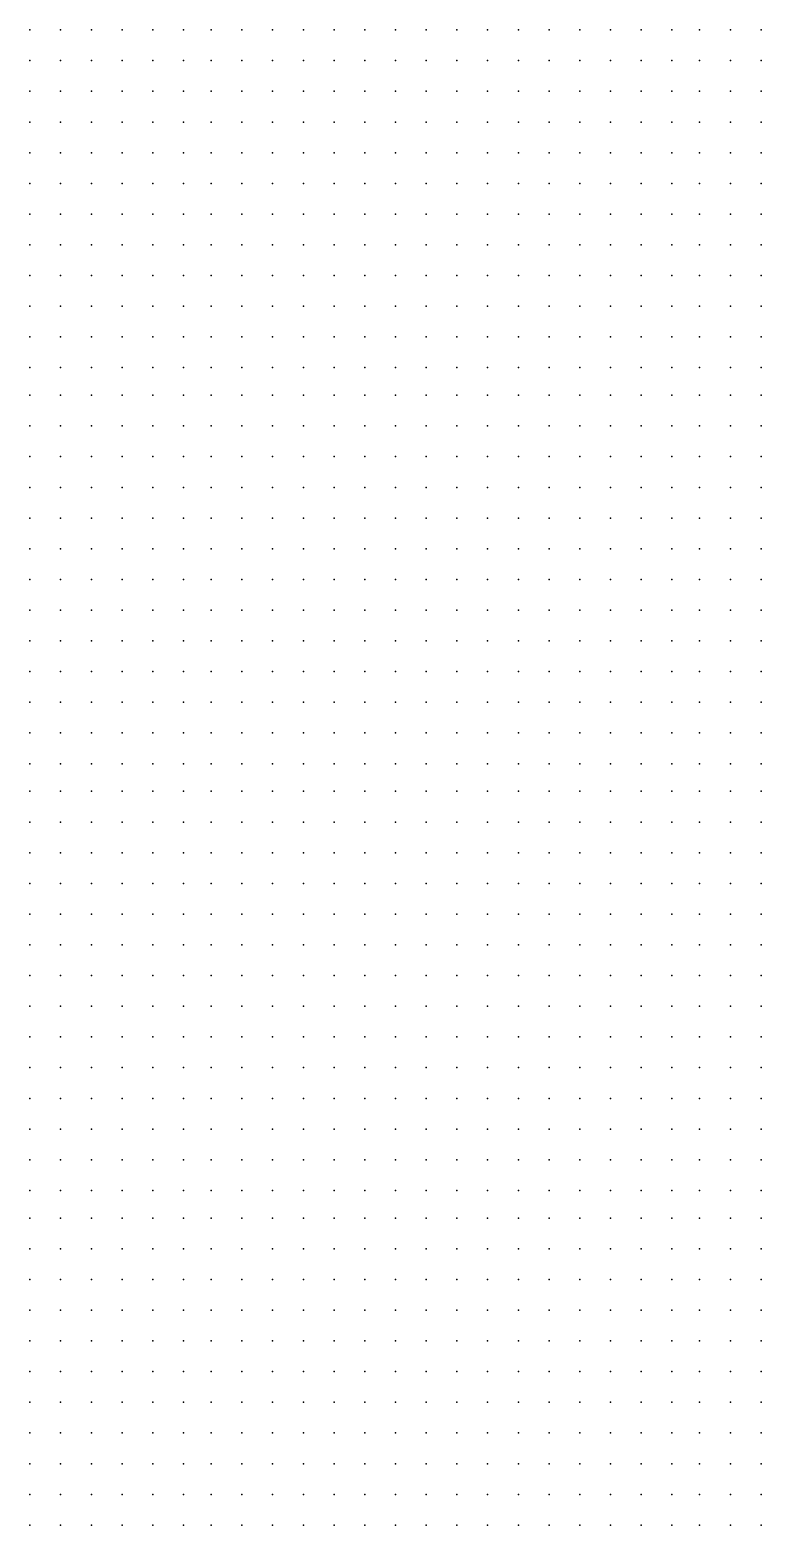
# Model space of a CAD drawing. Extents: x 0.009 to 0.993, y 0.019 to 1.002.
# Drawn here: x 0.258 to 0.496, y 0.515 to 1.002 of the extents above; entities that cross this region are included whole.
import ezdxf

# ---------------------------------------------------------------- set-up
doc = ezdxf.new("R2010")
doc.units = 0

msp = doc.modelspace()

# ---------------------------------------------------------------- linework, layer by layer
at = {"color": 116}
for p in [(0.258, 1.002, 0.386), (0.476, 1.002, 0.384), (0.486, 1.002, 0.385), (0.496, 1.002, 0.386), (0.258, 0.992, 0.385), (0.486, 0.992, 0.384), (0.496, 0.992, 0.386), (0.258, 0.982, 0.384), (0.486, 0.982, 0.384), (0.496, 0.982, 0.385), (0.496, 0.972, 0.384), (0.377, 0.912, 0.385), (0.387, 0.912, 0.386), (0.397, 0.912, 0.386), (0.407, 0.912, 0.385), (0.367, 0.902, 0.386), (0.417, 0.902, 0.385), (0.357, 0.892, 0.386), (0.347, 0.883, 0.384), (0.447, 0.853, 0.384), (0.308, 0.833, 0.384)]:
    msp.add_point(p, dxfattribs=at)
at = {"color": 115}
for p in [(0.268, 1.002, 0.383), (0.278, 1.002, 0.381), (0.288, 1.002, 0.38), (0.417, 1.002, 0.38), (0.427, 1.002, 0.38), (0.437, 1.002, 0.38), (0.447, 1.002, 0.381), (0.457, 1.002, 0.382), (0.467, 1.002, 0.383), (0.268, 0.992, 0.382), (0.278, 0.992, 0.38), (0.417, 0.992, 0.38), (0.427, 0.992, 0.38), (0.437, 0.992, 0.38), (0.447, 0.992, 0.381), (0.457, 0.992, 0.381), (0.467, 0.992, 0.382), (0.476, 0.992, 0.383), (0.268, 0.982, 0.381), (0.427, 0.982, 0.38), (0.437, 0.982, 0.38), (0.447, 0.982, 0.38), (0.457, 0.982, 0.381), (0.467, 0.982, 0.382), (0.476, 0.982, 0.383), (0.258, 0.972, 0.382), (0.437, 0.972, 0.38), (0.447, 0.972, 0.38), (0.457, 0.972, 0.38), (0.467, 0.972, 0.381), (0.476, 0.972, 0.382), (0.486, 0.972, 0.383), (0.258, 0.962, 0.38), (0.467, 0.962, 0.38), (0.476, 0.962, 0.38), (0.486, 0.962, 0.382), (0.496, 0.962, 0.383), (0.397, 0.952, 0.38), (0.407, 0.952, 0.38), (0.486, 0.952, 0.38), (0.496, 0.952, 0.382), (0.387, 0.942, 0.38), (0.397, 0.942, 0.38), (0.407, 0.942, 0.38), (0.417, 0.942, 0.38), (0.496, 0.942, 0.38), (0.377, 0.932, 0.381), (0.387, 0.932, 0.381), (0.397, 0.932, 0.381), (0.407, 0.932, 0.381), (0.417, 0.932, 0.38), (0.367, 0.922, 0.381), (0.377, 0.922, 0.382), (0.387, 0.922, 0.383), (0.397, 0.922, 0.383), (0.407, 0.922, 0.382), (0.417, 0.922, 0.381), (0.357, 0.912, 0.38), (0.367, 0.912, 0.383), (0.417, 0.912, 0.382), (0.357, 0.902, 0.382), (0.427, 0.902, 0.38), (0.347, 0.892, 0.38), (0.427, 0.892, 0.383), (0.337, 0.873, 0.38), (0.437, 0.873, 0.381), (0.327, 0.853, 0.383), (0.317, 0.843, 0.381)]:
    msp.add_point(p, dxfattribs=at)
at = {"color": 114}
for p in [(0.298, 1.002, 0.378), (0.308, 1.002, 0.378), (0.317, 1.002, 0.377), (0.327, 1.002, 0.377), (0.337, 1.002, 0.377), (0.347, 1.002, 0.377), (0.357, 1.002, 0.377), (0.367, 1.002, 0.378), (0.377, 1.002, 0.378), (0.387, 1.002, 0.378), (0.397, 1.002, 0.379), (0.407, 1.002, 0.379), (0.288, 0.992, 0.379), (0.298, 0.992, 0.378), (0.308, 0.992, 0.377), (0.317, 0.992, 0.377), (0.337, 0.992, 0.377), (0.347, 0.992, 0.377), (0.357, 0.992, 0.377), (0.367, 0.992, 0.378), (0.377, 0.992, 0.378), (0.387, 0.992, 0.378), (0.397, 0.992, 0.379), (0.407, 0.992, 0.379), (0.278, 0.982, 0.379), (0.288, 0.982, 0.378), (0.298, 0.982, 0.377), (0.347, 0.982, 0.377), (0.357, 0.982, 0.377), (0.367, 0.982, 0.378), (0.377, 0.982, 0.378), (0.387, 0.982, 0.379), (0.397, 0.982, 0.379), (0.407, 0.982, 0.379), (0.417, 0.982, 0.379), (0.268, 0.972, 0.379), (0.278, 0.972, 0.377), (0.357, 0.972, 0.377), (0.367, 0.972, 0.378), (0.377, 0.972, 0.378), (0.387, 0.972, 0.379), (0.397, 0.972, 0.379), (0.407, 0.972, 0.379), (0.417, 0.972, 0.379), (0.427, 0.972, 0.379), (0.268, 0.962, 0.377), (0.357, 0.962, 0.377), (0.367, 0.962, 0.378), (0.377, 0.962, 0.378), (0.387, 0.962, 0.379), (0.397, 0.962, 0.379), (0.407, 0.962, 0.379), (0.417, 0.962, 0.379), (0.427, 0.962, 0.379), (0.437, 0.962, 0.379), (0.447, 0.962, 0.379), (0.457, 0.962, 0.379), (0.258, 0.952, 0.377), (0.357, 0.952, 0.377), (0.367, 0.952, 0.378), (0.377, 0.952, 0.379), (0.387, 0.952, 0.379), (0.417, 0.952, 0.379), (0.427, 0.952, 0.379), (0.437, 0.952, 0.378), (0.447, 0.952, 0.378), (0.457, 0.952, 0.378), (0.467, 0.952, 0.378), (0.476, 0.952, 0.379), (0.357, 0.942, 0.377), (0.367, 0.942, 0.378), (0.377, 0.942, 0.379), (0.427, 0.942, 0.379), (0.437, 0.942, 0.378), (0.447, 0.942, 0.377), (0.476, 0.942, 0.377), (0.486, 0.942, 0.378), (0.357, 0.932, 0.377), (0.367, 0.932, 0.379), (0.427, 0.932, 0.379), (0.437, 0.932, 0.377), (0.496, 0.932, 0.377), (0.357, 0.922, 0.378), (0.427, 0.922, 0.379), (0.427, 0.912, 0.379), (0.347, 0.902, 0.377), (0.437, 0.883, 0.377), (0.258, 0.833, 0.379)]:
    msp.add_point(p, dxfattribs=at)
at = {"color": 113}
for p in [(0.327, 0.992, 0.376), (0.308, 0.982, 0.376), (0.317, 0.982, 0.376), (0.327, 0.982, 0.376), (0.337, 0.982, 0.376), (0.288, 0.972, 0.376), (0.298, 0.972, 0.375), (0.308, 0.972, 0.375), (0.317, 0.972, 0.375), (0.327, 0.972, 0.375), (0.337, 0.972, 0.375), (0.347, 0.972, 0.376), (0.278, 0.962, 0.375), (0.288, 0.962, 0.374), (0.298, 0.962, 0.373), (0.308, 0.962, 0.373), (0.317, 0.962, 0.373), (0.327, 0.962, 0.374), (0.337, 0.962, 0.375), (0.347, 0.962, 0.376), (0.268, 0.952, 0.374), (0.337, 0.952, 0.374), (0.347, 0.952, 0.375), (0.258, 0.942, 0.374), (0.337, 0.942, 0.373), (0.347, 0.942, 0.375), (0.457, 0.942, 0.376), (0.467, 0.942, 0.376), (0.347, 0.932, 0.375), (0.447, 0.932, 0.375), (0.457, 0.932, 0.374), (0.467, 0.932, 0.374), (0.476, 0.932, 0.374), (0.486, 0.932, 0.375), (0.347, 0.922, 0.375), (0.437, 0.922, 0.376), (0.447, 0.922, 0.374), (0.496, 0.922, 0.374), (0.347, 0.912, 0.376), (0.437, 0.912, 0.376), (0.437, 0.902, 0.375), (0.337, 0.892, 0.373), (0.437, 0.892, 0.375), (0.337, 0.883, 0.375), (0.327, 0.863, 0.374)]:
    msp.add_point(p, dxfattribs=at)
at = {"color": 112}
for p in [(0.278, 0.952, 0.372), (0.288, 0.952, 0.371), (0.298, 0.952, 0.37), (0.308, 0.952, 0.37), (0.317, 0.952, 0.371), (0.327, 0.952, 0.372), (0.268, 0.942, 0.37), (0.317, 0.942, 0.369), (0.327, 0.942, 0.371), (0.258, 0.932, 0.37), (0.327, 0.932, 0.369), (0.337, 0.932, 0.372), (0.337, 0.922, 0.371), (0.457, 0.922, 0.372), (0.467, 0.922, 0.37), (0.476, 0.922, 0.37), (0.486, 0.922, 0.372), (0.337, 0.912, 0.371), (0.447, 0.912, 0.372), (0.496, 0.912, 0.37), (0.337, 0.902, 0.371), (0.447, 0.902, 0.369), (0.298, 0.833, 0.371), (0.377, 0.714, 0.372)]:
    msp.add_point(p, dxfattribs=at)
at = {"color": 111}
for p in [(0.278, 0.942, 0.368), (0.288, 0.942, 0.367), (0.298, 0.942, 0.367), (0.308, 0.942, 0.368), (0.317, 0.932, 0.366), (0.327, 0.922, 0.367), (0.327, 0.912, 0.366), (0.457, 0.912, 0.368), (0.467, 0.912, 0.366), (0.486, 0.912, 0.367), (0.447, 0.892, 0.366), (0.327, 0.873, 0.367), (0.447, 0.863, 0.368), (0.317, 0.853, 0.366), (0.486, 0.843, 0.368), (0.367, 0.704, 0.367), (0.387, 0.704, 0.368)]:
    msp.add_point(p, dxfattribs=at)
at = {"color": 110}
for p in [(0.268, 0.932, 0.365), (0.278, 0.932, 0.363), (0.288, 0.932, 0.362), (0.298, 0.932, 0.362), (0.308, 0.932, 0.364), (0.258, 0.922, 0.364), (0.317, 0.922, 0.363), (0.476, 0.912, 0.365), (0.327, 0.902, 0.364), (0.457, 0.902, 0.363), (0.496, 0.902, 0.365), (0.327, 0.892, 0.364), (0.327, 0.883, 0.364), (0.447, 0.883, 0.364), (0.447, 0.873, 0.363), (0.308, 0.843, 0.364), (0.268, 0.833, 0.365), (0.377, 0.694, 0.364)]:
    msp.add_point(p, dxfattribs=at)
at = {"color": 109}
for p in [(0.268, 0.922, 0.359), (0.308, 0.922, 0.36), (0.317, 0.912, 0.36), (0.467, 0.902, 0.359), (0.476, 0.902, 0.358), (0.486, 0.902, 0.36), (0.496, 0.892, 0.358), (0.288, 0.833, 0.361)]:
    msp.add_point(p, dxfattribs=at)
at = {"color": 108}
for p in [(0.278, 0.922, 0.356), (0.288, 0.922, 0.355), (0.298, 0.922, 0.357), (0.258, 0.912, 0.357), (0.317, 0.902, 0.356), (0.457, 0.892, 0.357), (0.317, 0.863, 0.356), (0.467, 0.843, 0.355), (0.278, 0.833, 0.357)]:
    msp.add_point(p, dxfattribs=at)
at = {"color": 107}
for p in [(0.268, 0.912, 0.351), (0.308, 0.912, 0.354), (0.317, 0.892, 0.353), (0.317, 0.883, 0.351), (0.317, 0.873, 0.351), (0.258, 0.843, 0.352)]:
    msp.add_point(p, dxfattribs=at)
at = {"color": 105}
for p in [(0.278, 0.912, 0.347), (0.288, 0.912, 0.347), (0.476, 0.892, 0.347), (0.308, 0.853, 0.345), (0.298, 0.843, 0.345)]:
    msp.add_point(p, dxfattribs=at)
at = {"color": 106}
for p in [(0.298, 0.912, 0.35), (0.258, 0.902, 0.348), (0.308, 0.902, 0.348), (0.467, 0.892, 0.349), (0.486, 0.892, 0.35), (0.457, 0.883, 0.349), (0.496, 0.883, 0.35), (0.496, 0.853, 0.349)]:
    msp.add_point(p, dxfattribs=at)
at = {"color": 103}
for p in [(0.268, 0.902, 0.339), (0.258, 0.892, 0.337), (0.496, 0.863, 0.337)]:
    msp.add_point(p, dxfattribs=at)
at = {"color": 102}
for p in [(0.278, 0.902, 0.335), (0.288, 0.902, 0.336), (0.308, 0.883, 0.335), (0.467, 0.883, 0.335), (0.486, 0.883, 0.336), (0.308, 0.863, 0.333), (0.457, 0.863, 0.334)]:
    msp.add_point(p, dxfattribs=at)
at = {"color": 104}
for p in [(0.298, 0.902, 0.341), (0.308, 0.892, 0.342), (0.457, 0.873, 0.34), (0.496, 0.873, 0.342), (0.457, 0.853, 0.343)]:
    msp.add_point(p, dxfattribs=at)
at = {"color": 117}
for p in [(0.377, 0.902, 0.389), (0.387, 0.902, 0.39), (0.397, 0.902, 0.389), (0.407, 0.902, 0.388), (0.417, 0.892, 0.389), (0.427, 0.883, 0.387), (0.347, 0.873, 0.39), (0.337, 0.863, 0.387), (0.437, 0.863, 0.39), (0.278, 0.823, 0.388), (0.288, 0.823, 0.389), (0.367, 0.694, 0.39), (0.387, 0.694, 0.39)]:
    msp.add_point(p, dxfattribs=at)
at = {"color": 99}
for p in [(0.268, 0.892, 0.324), (0.258, 0.883, 0.324), (0.258, 0.853, 0.325)]:
    msp.add_point(p, dxfattribs=at)
at = {"color": 97}
for p in [(0.278, 0.892, 0.317), (0.298, 0.883, 0.317), (0.486, 0.873, 0.316), (0.298, 0.853, 0.318), (0.278, 0.843, 0.315)]:
    msp.add_point(p, dxfattribs=at)
at = {"color": 98}
msp.add_point((0.288, 0.892, 0.32), dxfattribs=at)
at = {"color": 101}
for p in [(0.298, 0.892, 0.33), (0.308, 0.873, 0.331), (0.268, 0.843, 0.33)]:
    msp.add_point(p, dxfattribs=at)
at = {"color": 118}
for p in [(0.367, 0.892, 0.391), (0.377, 0.892, 0.393), (0.397, 0.892, 0.394), (0.407, 0.892, 0.392), (0.357, 0.883, 0.391), (0.417, 0.883, 0.394), (0.427, 0.873, 0.394), (0.457, 0.843, 0.394), (0.268, 0.823, 0.393)]:
    msp.add_point(p, dxfattribs=at)
at = {"color": 119}
for p in [(0.387, 0.892, 0.395), (0.367, 0.883, 0.397), (0.337, 0.853, 0.397), (0.327, 0.843, 0.396), (0.298, 0.823, 0.395), (0.367, 0.714, 0.397)]:
    msp.add_point(p, dxfattribs=at)
at = {"color": 93}
msp.add_point((0.268, 0.883, 0.302), dxfattribs=at)
at = {"color": 89}
for p in [(0.278, 0.883, 0.288), (0.486, 0.863, 0.287), (0.268, 0.853, 0.287)]:
    msp.add_point(p, dxfattribs=at)
at = {"color": 92}
for p in [(0.288, 0.883, 0.299), (0.476, 0.873, 0.297), (0.298, 0.863, 0.299)]:
    msp.add_point(p, dxfattribs=at)
at = {"color": 120}
for p in [(0.377, 0.883, 0.4), (0.397, 0.883, 0.401), (0.407, 0.883, 0.399), (0.357, 0.873, 0.398), (0.347, 0.863, 0.399), (0.317, 0.833, 0.398), (0.387, 0.714, 0.399)]:
    msp.add_point(p, dxfattribs=at)
at = {"color": 121}
for p in [(0.387, 0.883, 0.402), (0.367, 0.873, 0.404), (0.417, 0.873, 0.402), (0.427, 0.863, 0.404), (0.258, 0.823, 0.403), (0.308, 0.823, 0.404), (0.377, 0.684, 0.403)]:
    msp.add_point(p, dxfattribs=at)
at = {"color": 100}
for p in [(0.476, 0.883, 0.329), (0.288, 0.843, 0.326)]:
    msp.add_point(p, dxfattribs=at)
at = {"color": 96}
for p in [(0.258, 0.873, 0.311), (0.467, 0.873, 0.314)]:
    msp.add_point(p, dxfattribs=at)
at = {"color": 85}
for p in [(0.268, 0.873, 0.273), (0.377, 0.704, 0.272)]:
    msp.add_point(p, dxfattribs=at)
at = {"color": 74}
msp.add_point((0.278, 0.873, 0.235), dxfattribs=at)
at = {"color": 84}
msp.add_point((0.288, 0.873, 0.27), dxfattribs=at)
at = {"color": 94}
for p in [(0.298, 0.873, 0.304), (0.258, 0.863, 0.306)]:
    msp.add_point(p, dxfattribs=at)
at = {"color": 122}
for p in [(0.377, 0.873, 0.408), (0.407, 0.873, 0.408), (0.357, 0.863, 0.408), (0.437, 0.853, 0.407), (0.496, 0.843, 0.407)]:
    msp.add_point(p, dxfattribs=at)
at = {"color": 123}
for p in [(0.387, 0.873, 0.41), (0.397, 0.873, 0.41), (0.347, 0.853, 0.409), (0.337, 0.843, 0.41), (0.327, 0.833, 0.411), (0.278, 0.813, 0.412), (0.288, 0.813, 0.412), (0.357, 0.704, 0.41), (0.397, 0.704, 0.411), (0.387, 0.684, 0.411)]:
    msp.add_point(p, dxfattribs=at)
at = {"color": 77}
msp.add_point((0.268, 0.863, 0.244), dxfattribs=at)
at = {"color": 40}
msp.add_point((0.278, 0.863, 0.11), dxfattribs=at)
at = {"color": 76}
msp.add_point((0.288, 0.863, 0.24), dxfattribs=at)
at = {"color": 124}
for p in [(0.367, 0.863, 0.414), (0.417, 0.863, 0.414), (0.317, 0.823, 0.414), (0.298, 0.813, 0.415), (0.397, 0.694, 0.415), (0.367, 0.684, 0.413)]:
    msp.add_point(p, dxfattribs=at)
at = {"color": 125}
for p in [(0.377, 0.863, 0.419), (0.407, 0.863, 0.419), (0.357, 0.853, 0.419), (0.447, 0.843, 0.419), (0.268, 0.813, 0.417), (0.357, 0.694, 0.417)]:
    msp.add_point(p, dxfattribs=at)
at = {"color": 126}
for p in [(0.387, 0.863, 0.421), (0.397, 0.863, 0.421), (0.427, 0.853, 0.421), (0.347, 0.843, 0.422), (0.308, 0.813, 0.422), (0.377, 0.724, 0.42), (0.357, 0.714, 0.422)]:
    msp.add_point(p, dxfattribs=at)
at = {"color": 88}
for p in [(0.467, 0.863, 0.284), (0.288, 0.853, 0.283)]:
    msp.add_point(p, dxfattribs=at)
at = {"color": 73}
msp.add_point((0.476, 0.863, 0.23), dxfattribs=at)
at = {"color": 78}
msp.add_point((0.278, 0.853, 0.249), dxfattribs=at)
at = {"color": 127}
for p in [(0.367, 0.853, 0.426), (0.337, 0.833, 0.424), (0.327, 0.823, 0.426), (0.258, 0.813, 0.425), (0.367, 0.724, 0.426), (0.397, 0.714, 0.426), (0.397, 0.684, 0.425), (0.377, 0.674, 0.425)]:
    msp.add_point(p, dxfattribs=at)
at = {"color": 129}
for p in [(0.377, 0.853, 0.432), (0.407, 0.853, 0.433), (0.357, 0.843, 0.432), (0.278, 0.803, 0.433), (0.288, 0.803, 0.431), (0.298, 0.803, 0.433), (0.387, 0.724, 0.431), (0.367, 0.674, 0.431)]:
    msp.add_point(p, dxfattribs=at)
at = {"color": 130}
for p in [(0.387, 0.853, 0.435), (0.397, 0.853, 0.435), (0.437, 0.843, 0.434), (0.347, 0.833, 0.436), (0.268, 0.803, 0.437), (0.308, 0.803, 0.437), (0.347, 0.704, 0.436), (0.407, 0.704, 0.437), (0.407, 0.694, 0.435), (0.397, 0.674, 0.435)]:
    msp.add_point(p, dxfattribs=at)
at = {"color": 128}
for p in [(0.417, 0.853, 0.429), (0.317, 0.813, 0.43), (0.357, 0.684, 0.429), (0.387, 0.674, 0.428)]:
    msp.add_point(p, dxfattribs=at)
at = {"color": 81}
msp.add_point((0.467, 0.853, 0.259), dxfattribs=at)
at = {"color": 24}
msp.add_point((0.476, 0.853, 0.054), dxfattribs=at)
at = {"color": 83}
msp.add_point((0.486, 0.853, 0.264), dxfattribs=at)
at = {"color": 131}
for p in [(0.367, 0.843, 0.441), (0.337, 0.823, 0.439), (0.327, 0.813, 0.441), (0.357, 0.724, 0.438), (0.347, 0.714, 0.441), (0.347, 0.694, 0.438), (0.407, 0.684, 0.438), (0.357, 0.674, 0.44), (0.377, 0.664, 0.439), (0.387, 0.664, 0.44)]:
    msp.add_point(p, dxfattribs=at)
at = {"color": 133}
for p in [(0.377, 0.843, 0.447), (0.417, 0.843, 0.448), (0.357, 0.833, 0.447), (0.258, 0.803, 0.445), (0.288, 0.793, 0.447), (0.298, 0.793, 0.447), (0.397, 0.724, 0.447), (0.407, 0.714, 0.446), (0.347, 0.684, 0.445), (0.407, 0.664, 0.448), (0.387, 0.654, 0.448), (0.258, 0.515, 0.445), (0.268, 0.515, 0.447)]:
    msp.add_point(p, dxfattribs=at)
at = {"color": 134}
for p in [(0.387, 0.843, 0.45), (0.397, 0.843, 0.451), (0.407, 0.843, 0.451), (0.347, 0.823, 0.451), (0.278, 0.793, 0.45), (0.308, 0.793, 0.45), (0.367, 0.734, 0.451), (0.377, 0.734, 0.451), (0.347, 0.724, 0.45), (0.417, 0.694, 0.45), (0.417, 0.684, 0.449), (0.417, 0.674, 0.451), (0.357, 0.664, 0.45), (0.377, 0.654, 0.449), (0.397, 0.654, 0.45), (0.278, 0.515, 0.449), (0.288, 0.515, 0.451)]:
    msp.add_point(p, dxfattribs=at)
at = {"color": 132}
for p in [(0.427, 0.843, 0.442), (0.317, 0.803, 0.444), (0.407, 0.674, 0.443), (0.367, 0.664, 0.443), (0.397, 0.664, 0.443)]:
    msp.add_point(p, dxfattribs=at)
at = {"color": 95}
msp.add_point((0.476, 0.843, 0.309), dxfattribs=at)
at = {"color": 136}
for p in [(0.367, 0.833, 0.457), (0.467, 0.833, 0.457), (0.317, 0.793, 0.456), (0.387, 0.734, 0.458), (0.337, 0.714, 0.456), (0.337, 0.684, 0.459), (0.427, 0.684, 0.459), (0.427, 0.674, 0.458), (0.347, 0.664, 0.459), (0.427, 0.664, 0.459), (0.357, 0.654, 0.458), (0.417, 0.654, 0.456), (0.367, 0.644, 0.459), (0.377, 0.644, 0.456), (0.407, 0.644, 0.457), (0.417, 0.644, 0.459), (0.496, 0.595, 0.458), (0.496, 0.585, 0.457), (0.486, 0.575, 0.459), (0.496, 0.575, 0.456), (0.486, 0.565, 0.459), (0.486, 0.555, 0.459), (0.486, 0.545, 0.459), (0.278, 0.525, 0.457), (0.288, 0.525, 0.458), (0.308, 0.515, 0.456), (0.317, 0.515, 0.458)]:
    msp.add_point(p, dxfattribs=at)
at = {"color": 138}
for p in [(0.377, 0.833, 0.464), (0.437, 0.833, 0.466), (0.447, 0.833, 0.463), (0.357, 0.823, 0.464), (0.337, 0.803, 0.465), (0.327, 0.793, 0.464), (0.278, 0.783, 0.464), (0.317, 0.783, 0.465), (0.337, 0.734, 0.466), (0.427, 0.704, 0.466), (0.437, 0.684, 0.466), (0.337, 0.674, 0.464), (0.437, 0.674, 0.464), (0.437, 0.664, 0.463), (0.347, 0.654, 0.466), (0.437, 0.654, 0.463), (0.447, 0.654, 0.466), (0.357, 0.644, 0.464), (0.437, 0.644, 0.463), (0.447, 0.644, 0.465), (0.367, 0.634, 0.465), (0.427, 0.634, 0.463), (0.437, 0.634, 0.464), (0.447, 0.634, 0.465), (0.457, 0.634, 0.466), (0.496, 0.634, 0.466), (0.377, 0.624, 0.466), (0.387, 0.624, 0.464), (0.397, 0.624, 0.463), (0.407, 0.624, 0.463), (0.417, 0.624, 0.464), (0.427, 0.624, 0.464), (0.437, 0.624, 0.465), (0.447, 0.624, 0.465), (0.457, 0.624, 0.466), (0.467, 0.624, 0.466), (0.476, 0.624, 0.465), (0.486, 0.624, 0.465), (0.496, 0.624, 0.464), (0.397, 0.615, 0.466), (0.407, 0.615, 0.466), (0.417, 0.615, 0.466), (0.427, 0.615, 0.466), (0.437, 0.615, 0.466), (0.447, 0.615, 0.466), (0.457, 0.615, 0.466), (0.467, 0.615, 0.465), (0.476, 0.615, 0.464), (0.486, 0.615, 0.463), (0.447, 0.605, 0.466), (0.457, 0.605, 0.466), (0.467, 0.605, 0.465), (0.476, 0.605, 0.463), (0.457, 0.595, 0.466), (0.467, 0.595, 0.464), (0.476, 0.595, 0.463), (0.467, 0.585, 0.465), (0.467, 0.575, 0.465), (0.467, 0.565, 0.466), (0.476, 0.565, 0.463), (0.476, 0.555, 0.464), (0.476, 0.545, 0.465), (0.268, 0.535, 0.463), (0.278, 0.535, 0.464), (0.288, 0.535, 0.465), (0.298, 0.535, 0.466), (0.317, 0.525, 0.463), (0.327, 0.525, 0.465), (0.337, 0.515, 0.464), (0.486, 0.515, 0.463)]:
    msp.add_point(p, dxfattribs=at)
at = {"color": 139}
for p in [(0.387, 0.833, 0.468), (0.397, 0.833, 0.47), (0.407, 0.833, 0.47), (0.417, 0.833, 0.469), (0.427, 0.833, 0.468), (0.347, 0.813, 0.467), (0.268, 0.783, 0.469), (0.298, 0.773, 0.47), (0.308, 0.773, 0.469), (0.347, 0.744, 0.47), (0.357, 0.744, 0.469), (0.397, 0.734, 0.468), (0.327, 0.724, 0.47), (0.327, 0.714, 0.468), (0.327, 0.704, 0.468), (0.327, 0.694, 0.47), (0.437, 0.694, 0.47), (0.447, 0.674, 0.469), (0.337, 0.664, 0.47), (0.447, 0.664, 0.467), (0.457, 0.664, 0.47), (0.457, 0.654, 0.468), (0.467, 0.654, 0.47), (0.457, 0.644, 0.467), (0.467, 0.644, 0.468), (0.476, 0.644, 0.469), (0.486, 0.644, 0.469), (0.496, 0.644, 0.469), (0.357, 0.634, 0.469), (0.467, 0.634, 0.467), (0.476, 0.634, 0.467), (0.486, 0.634, 0.467), (0.367, 0.624, 0.468), (0.377, 0.615, 0.469), (0.387, 0.615, 0.467), (0.387, 0.605, 0.47), (0.397, 0.605, 0.469), (0.407, 0.605, 0.468), (0.417, 0.605, 0.468), (0.427, 0.605, 0.467), (0.437, 0.605, 0.467), (0.397, 0.595, 0.47), (0.407, 0.595, 0.47), (0.417, 0.595, 0.469), (0.427, 0.595, 0.469), (0.437, 0.595, 0.468), (0.447, 0.595, 0.467), (0.427, 0.585, 0.47), (0.437, 0.585, 0.469), (0.447, 0.585, 0.468), (0.457, 0.585, 0.467), (0.447, 0.575, 0.47), (0.457, 0.575, 0.468), (0.457, 0.565, 0.469), (0.467, 0.555, 0.468), (0.467, 0.545, 0.47), (0.308, 0.535, 0.467), (0.317, 0.535, 0.468), (0.327, 0.535, 0.469), (0.337, 0.535, 0.47), (0.476, 0.535, 0.467), (0.337, 0.525, 0.467), (0.347, 0.525, 0.469), (0.476, 0.525, 0.47), (0.347, 0.515, 0.467), (0.357, 0.515, 0.47)]:
    msp.add_point(p, dxfattribs=at)
at = {"color": 137}
for p in [(0.457, 0.833, 0.46), (0.476, 0.833, 0.461), (0.258, 0.793, 0.462), (0.288, 0.783, 0.461), (0.298, 0.783, 0.46), (0.308, 0.783, 0.461), (0.347, 0.734, 0.46), (0.337, 0.724, 0.461), (0.407, 0.724, 0.461), (0.417, 0.714, 0.462), (0.427, 0.694, 0.461), (0.427, 0.654, 0.46), (0.427, 0.644, 0.461), (0.377, 0.634, 0.462), (0.387, 0.634, 0.46), (0.397, 0.634, 0.46), (0.407, 0.634, 0.46), (0.417, 0.634, 0.461), (0.496, 0.615, 0.462), (0.486, 0.605, 0.462), (0.496, 0.605, 0.46), (0.486, 0.595, 0.461), (0.476, 0.585, 0.462), (0.486, 0.585, 0.46), (0.476, 0.575, 0.462), (0.258, 0.535, 0.462), (0.486, 0.535, 0.46), (0.298, 0.525, 0.46), (0.308, 0.525, 0.461), (0.486, 0.525, 0.462), (0.327, 0.515, 0.461)]:
    msp.add_point(p, dxfattribs=at)
at = {"color": 145}
for p in [(0.486, 0.833, 0.49), (0.387, 0.823, 0.489), (0.397, 0.823, 0.489), (0.407, 0.823, 0.49), (0.417, 0.823, 0.491), (0.347, 0.793, 0.49), (0.258, 0.773, 0.49), (0.347, 0.773, 0.491), (0.288, 0.754, 0.489), (0.298, 0.744, 0.489), (0.397, 0.744, 0.49), (0.308, 0.714, 0.49), (0.447, 0.714, 0.49), (0.496, 0.694, 0.489), (0.317, 0.674, 0.489), (0.327, 0.624, 0.489), (0.327, 0.615, 0.489), (0.317, 0.595, 0.491), (0.298, 0.575, 0.49), (0.258, 0.565, 0.491), (0.268, 0.565, 0.49), (0.427, 0.525, 0.489), (0.437, 0.525, 0.489), (0.407, 0.515, 0.49), (0.457, 0.515, 0.49)]:
    msp.add_point(p, dxfattribs=at)
at = {"color": 143}
for p in [(0.496, 0.833, 0.484), (0.357, 0.813, 0.482), (0.268, 0.773, 0.482), (0.337, 0.773, 0.482), (0.288, 0.763, 0.481), (0.298, 0.754, 0.484), (0.357, 0.754, 0.483), (0.308, 0.744, 0.483), (0.387, 0.744, 0.481), (0.427, 0.724, 0.484), (0.437, 0.714, 0.483), (0.447, 0.704, 0.482), (0.317, 0.694, 0.483), (0.457, 0.694, 0.481), (0.476, 0.684, 0.482), (0.486, 0.684, 0.483), (0.496, 0.684, 0.483), (0.327, 0.654, 0.484), (0.337, 0.634, 0.481), (0.337, 0.624, 0.483), (0.337, 0.615, 0.484), (0.337, 0.605, 0.484), (0.337, 0.595, 0.483), (0.337, 0.585, 0.482), (0.327, 0.575, 0.482), (0.298, 0.565, 0.484), (0.308, 0.565, 0.482), (0.317, 0.565, 0.481), (0.258, 0.555, 0.481), (0.268, 0.555, 0.481), (0.397, 0.535, 0.481), (0.407, 0.535, 0.483), (0.417, 0.535, 0.484), (0.427, 0.535, 0.484), (0.437, 0.535, 0.483), (0.447, 0.535, 0.481), (0.397, 0.525, 0.483), (0.457, 0.525, 0.483), (0.387, 0.515, 0.481), (0.467, 0.515, 0.483)]:
    msp.add_point(p, dxfattribs=at)
at = {"color": 141}
for p in [(0.367, 0.823, 0.476), (0.337, 0.793, 0.475), (0.258, 0.783, 0.477), (0.278, 0.773, 0.476), (0.327, 0.773, 0.475), (0.298, 0.763, 0.477), (0.308, 0.763, 0.475), (0.317, 0.763, 0.475), (0.327, 0.763, 0.477), (0.327, 0.754, 0.477), (0.337, 0.754, 0.477), (0.327, 0.744, 0.475), (0.377, 0.744, 0.474), (0.417, 0.724, 0.474), (0.427, 0.714, 0.474), (0.437, 0.704, 0.475), (0.447, 0.694, 0.476), (0.457, 0.684, 0.476), (0.327, 0.674, 0.477), (0.467, 0.674, 0.476), (0.476, 0.674, 0.477), (0.476, 0.664, 0.474), (0.486, 0.664, 0.475), (0.496, 0.664, 0.475), (0.337, 0.654, 0.474), (0.347, 0.634, 0.474), (0.347, 0.624, 0.477), (0.357, 0.615, 0.474), (0.357, 0.605, 0.476), (0.357, 0.595, 0.477), (0.367, 0.595, 0.474), (0.357, 0.585, 0.477), (0.367, 0.585, 0.475), (0.377, 0.585, 0.474), (0.357, 0.575, 0.477), (0.367, 0.575, 0.476), (0.377, 0.575, 0.475), (0.387, 0.575, 0.474), (0.397, 0.575, 0.474), (0.347, 0.565, 0.477), (0.357, 0.565, 0.476), (0.367, 0.565, 0.476), (0.377, 0.565, 0.475), (0.387, 0.565, 0.475), (0.397, 0.565, 0.475), (0.407, 0.565, 0.475), (0.417, 0.565, 0.475), (0.427, 0.565, 0.474), (0.308, 0.555, 0.477), (0.317, 0.555, 0.476), (0.327, 0.555, 0.476), (0.337, 0.555, 0.475), (0.347, 0.555, 0.475), (0.357, 0.555, 0.475), (0.367, 0.555, 0.476), (0.377, 0.555, 0.476), (0.387, 0.555, 0.477), (0.397, 0.555, 0.477), (0.407, 0.555, 0.477), (0.417, 0.555, 0.477), (0.427, 0.555, 0.477), (0.437, 0.555, 0.476), (0.447, 0.555, 0.474), (0.357, 0.545, 0.474), (0.367, 0.545, 0.475), (0.377, 0.545, 0.476), (0.447, 0.545, 0.477), (0.457, 0.545, 0.474), (0.367, 0.535, 0.475), (0.377, 0.535, 0.477), (0.367, 0.525, 0.474), (0.377, 0.525, 0.477), (0.467, 0.525, 0.477), (0.367, 0.515, 0.474), (0.377, 0.515, 0.477)]:
    msp.add_point(p, dxfattribs=at)
at = {"color": 144}
for p in [(0.377, 0.823, 0.485), (0.278, 0.763, 0.486), (0.347, 0.763, 0.486), (0.367, 0.754, 0.488), (0.308, 0.734, 0.486), (0.417, 0.734, 0.488), (0.308, 0.724, 0.488), (0.457, 0.704, 0.488), (0.467, 0.694, 0.485), (0.476, 0.694, 0.487), (0.486, 0.694, 0.488), (0.317, 0.684, 0.485), (0.327, 0.644, 0.487), (0.327, 0.634, 0.488), (0.327, 0.605, 0.488), (0.327, 0.595, 0.487), (0.317, 0.585, 0.488), (0.327, 0.585, 0.485), (0.308, 0.575, 0.487), (0.317, 0.575, 0.485), (0.278, 0.565, 0.488), (0.288, 0.565, 0.486), (0.407, 0.525, 0.486), (0.417, 0.525, 0.488), (0.447, 0.525, 0.487), (0.397, 0.515, 0.486)]:
    msp.add_point(p, dxfattribs=at)
at = {"color": 146}
for p in [(0.427, 0.823, 0.493), (0.347, 0.783, 0.493), (0.268, 0.763, 0.493), (0.357, 0.763, 0.494), (0.278, 0.754, 0.495), (0.377, 0.754, 0.495), (0.288, 0.744, 0.495), (0.298, 0.734, 0.493), (0.437, 0.724, 0.493), (0.308, 0.704, 0.492), (0.467, 0.704, 0.492), (0.476, 0.704, 0.494), (0.486, 0.704, 0.495), (0.496, 0.704, 0.495), (0.308, 0.694, 0.495), (0.317, 0.664, 0.492), (0.317, 0.654, 0.494), (0.317, 0.605, 0.494), (0.308, 0.585, 0.492), (0.288, 0.575, 0.494), (0.417, 0.515, 0.493), (0.447, 0.515, 0.495)]:
    msp.add_point(p, dxfattribs=at)
at = {"color": 147}
for p in [(0.437, 0.823, 0.499), (0.367, 0.813, 0.498), (0.357, 0.803, 0.499), (0.407, 0.744, 0.496), (0.427, 0.734, 0.497), (0.298, 0.724, 0.496), (0.457, 0.714, 0.496), (0.308, 0.684, 0.498), (0.317, 0.644, 0.496), (0.317, 0.634, 0.497), (0.317, 0.624, 0.497), (0.317, 0.615, 0.496), (0.308, 0.595, 0.496), (0.298, 0.585, 0.496), (0.278, 0.575, 0.497), (0.427, 0.515, 0.496), (0.437, 0.515, 0.497)]:
    msp.add_point(p, dxfattribs=at)
at = {"color": 150}
for p in [(0.447, 0.823, 0.509), (0.407, 0.813, 0.509), (0.278, 0.734, 0.508), (0.467, 0.724, 0.509), (0.288, 0.714, 0.509), (0.308, 0.644, 0.507), (0.308, 0.634, 0.507), (0.298, 0.605, 0.507), (0.288, 0.595, 0.508)]:
    msp.add_point(p, dxfattribs=at)
at = {"color": 155}
for p in [(0.457, 0.823, 0.526), (0.407, 0.803, 0.525), (0.417, 0.803, 0.526), (0.387, 0.763, 0.525), (0.258, 0.734, 0.526), (0.278, 0.704, 0.525), (0.288, 0.674, 0.526), (0.288, 0.624, 0.526)]:
    msp.add_point(p, dxfattribs=at)
at = {"color": 162}
for p in [(0.467, 0.823, 0.551), (0.387, 0.783, 0.551), (0.437, 0.773, 0.551), (0.447, 0.763, 0.551), (0.467, 0.754, 0.55), (0.476, 0.754, 0.552), (0.486, 0.754, 0.55), (0.268, 0.624, 0.552)]:
    msp.add_point(p, dxfattribs=at)
at = {"color": 172}
msp.add_point((0.476, 0.823, 0.589), dxfattribs=at)
at = {"color": 188}
msp.add_point((0.486, 0.823, 0.646), dxfattribs=at)
at = {"color": 166}
for p in [(0.496, 0.823, 0.565), (0.447, 0.773, 0.565)]:
    msp.add_point(p, dxfattribs=at)
at = {"color": 135}
for p in [(0.337, 0.813, 0.453), (0.327, 0.803, 0.453), (0.268, 0.793, 0.455), (0.357, 0.734, 0.455), (0.337, 0.704, 0.454), (0.417, 0.704, 0.454), (0.337, 0.694, 0.455), (0.347, 0.674, 0.452), (0.417, 0.664, 0.453), (0.367, 0.654, 0.452), (0.407, 0.654, 0.453), (0.387, 0.644, 0.455), (0.397, 0.644, 0.455), (0.496, 0.565, 0.455), (0.496, 0.555, 0.454), (0.496, 0.545, 0.453), (0.496, 0.535, 0.453), (0.258, 0.525, 0.453), (0.268, 0.525, 0.455), (0.496, 0.525, 0.453), (0.298, 0.515, 0.453), (0.496, 0.515, 0.453)]:
    msp.add_point(p, dxfattribs=at)
at = {"color": 151}
for p in [(0.377, 0.813, 0.511), (0.387, 0.813, 0.512), (0.397, 0.813, 0.51), (0.417, 0.813, 0.51), (0.357, 0.793, 0.512), (0.357, 0.783, 0.511), (0.258, 0.754, 0.511), (0.397, 0.754, 0.513), (0.268, 0.744, 0.51), (0.427, 0.744, 0.51), (0.447, 0.734, 0.511), (0.476, 0.724, 0.511), (0.486, 0.724, 0.511), (0.496, 0.724, 0.51), (0.298, 0.684, 0.51), (0.298, 0.674, 0.513), (0.298, 0.615, 0.512), (0.268, 0.585, 0.51)]:
    msp.add_point(p, dxfattribs=at)
at = {"color": 152}
for p in [(0.427, 0.813, 0.516), (0.377, 0.763, 0.514), (0.407, 0.754, 0.515), (0.437, 0.744, 0.517), (0.268, 0.734, 0.517), (0.457, 0.734, 0.517), (0.278, 0.724, 0.514), (0.288, 0.704, 0.514), (0.298, 0.664, 0.516), (0.298, 0.634, 0.517), (0.298, 0.624, 0.515), (0.288, 0.605, 0.515), (0.278, 0.595, 0.514), (0.258, 0.585, 0.515)]:
    msp.add_point(p, dxfattribs=at)
at = {"color": 156}
for p in [(0.437, 0.813, 0.528), (0.397, 0.803, 0.529), (0.407, 0.763, 0.531), (0.417, 0.763, 0.53), (0.437, 0.754, 0.53), (0.457, 0.744, 0.53), (0.496, 0.744, 0.53), (0.268, 0.714, 0.53), (0.278, 0.694, 0.53), (0.288, 0.664, 0.529), (0.288, 0.654, 0.531), (0.288, 0.644, 0.531), (0.288, 0.634, 0.529), (0.278, 0.615, 0.531), (0.258, 0.595, 0.528)]:
    msp.add_point(p, dxfattribs=at)
at = {"color": 161}
for p in [(0.447, 0.813, 0.548), (0.377, 0.803, 0.548), (0.437, 0.803, 0.548), (0.367, 0.793, 0.548), (0.268, 0.684, 0.549)]:
    msp.add_point(p, dxfattribs=at)
at = {"color": 170}
for p in [(0.457, 0.813, 0.582), (0.447, 0.793, 0.581), (0.457, 0.773, 0.58), (0.258, 0.634, 0.579)]:
    msp.add_point(p, dxfattribs=at)
at = {"color": 185}
msp.add_point((0.467, 0.813, 0.634), dxfattribs=at)
at = {"color": 202}
msp.add_point((0.476, 0.813, 0.697), dxfattribs=at)
at = {"color": 194}
for p in [(0.486, 0.813, 0.666), (0.467, 0.793, 0.667)]:
    msp.add_point(p, dxfattribs=at)
at = {"color": 177}
msp.add_point((0.496, 0.813, 0.605), dxfattribs=at)
at = {"color": 142}
for p in [(0.347, 0.803, 0.48), (0.337, 0.783, 0.48), (0.337, 0.763, 0.48), (0.308, 0.754, 0.48), (0.317, 0.754, 0.478), (0.347, 0.754, 0.479), (0.317, 0.744, 0.479), (0.317, 0.734, 0.479), (0.407, 0.734, 0.478), (0.317, 0.724, 0.479), (0.317, 0.714, 0.479), (0.317, 0.704, 0.48), (0.467, 0.684, 0.48), (0.486, 0.674, 0.479), (0.496, 0.674, 0.479), (0.327, 0.664, 0.48), (0.337, 0.644, 0.478), (0.347, 0.615, 0.479), (0.347, 0.605, 0.479), (0.347, 0.595, 0.479), (0.347, 0.585, 0.479), (0.337, 0.575, 0.48), (0.347, 0.575, 0.478), (0.327, 0.565, 0.479), (0.337, 0.565, 0.478), (0.278, 0.555, 0.48), (0.288, 0.555, 0.479), (0.298, 0.555, 0.478), (0.387, 0.545, 0.478), (0.397, 0.545, 0.479), (0.407, 0.545, 0.48), (0.417, 0.545, 0.48), (0.427, 0.545, 0.48), (0.437, 0.545, 0.479), (0.387, 0.535, 0.479), (0.457, 0.535, 0.478), (0.387, 0.525, 0.48)]:
    msp.add_point(p, dxfattribs=at)
at = {"color": 154}
for p in [(0.367, 0.803, 0.523), (0.427, 0.754, 0.523), (0.447, 0.744, 0.524), (0.467, 0.734, 0.521), (0.476, 0.734, 0.522), (0.486, 0.734, 0.522), (0.268, 0.724, 0.523), (0.288, 0.684, 0.522), (0.288, 0.615, 0.521), (0.278, 0.605, 0.523), (0.268, 0.595, 0.521)]:
    msp.add_point(p, dxfattribs=at)
at = {"color": 158}
for p in [(0.387, 0.803, 0.538), (0.407, 0.793, 0.536), (0.417, 0.793, 0.536), (0.387, 0.773, 0.537), (0.407, 0.773, 0.537), (0.417, 0.773, 0.537), (0.447, 0.754, 0.537), (0.476, 0.744, 0.536), (0.268, 0.704, 0.536), (0.278, 0.624, 0.538)]:
    msp.add_point(p, dxfattribs=at)
at = {"color": 157}
for p in [(0.427, 0.803, 0.534), (0.367, 0.783, 0.534), (0.377, 0.773, 0.532), (0.427, 0.763, 0.534), (0.467, 0.744, 0.534), (0.486, 0.744, 0.534), (0.258, 0.724, 0.533), (0.278, 0.684, 0.535), (0.268, 0.605, 0.532)]:
    msp.add_point(p, dxfattribs=at)
at = {"color": 168}
for p in [(0.447, 0.803, 0.574), (0.476, 0.763, 0.573)]:
    msp.add_point(p, dxfattribs=at)
at = {"color": 181}
for p in [(0.457, 0.803, 0.62), (0.496, 0.793, 0.619)]:
    msp.add_point(p, dxfattribs=at)
at = {"color": 204}
msp.add_point((0.467, 0.803, 0.705), dxfattribs=at)
at = {"color": 254}
msp.add_point((0.476, 0.803, 0.9), dxfattribs=at)
at = {"color": 208}
msp.add_point((0.486, 0.803, 0.717), dxfattribs=at)
at = {"color": 183}
for p in [(0.496, 0.803, 0.629), (0.467, 0.783, 0.626), (0.486, 0.783, 0.626)]:
    msp.add_point(p, dxfattribs=at)
at = {"color": 182}
msp.add_point((0.377, 0.793, 0.622), dxfattribs=at)
at = {"color": 165}
for p in [(0.387, 0.793, 0.563), (0.457, 0.763, 0.561), (0.258, 0.684, 0.562), (0.268, 0.654, 0.563), (0.268, 0.644, 0.563)]:
    msp.add_point(p, dxfattribs=at)
at = {"color": 160}
for p in [(0.397, 0.793, 0.543), (0.427, 0.793, 0.543), (0.397, 0.783, 0.543), (0.427, 0.783, 0.546), (0.397, 0.763, 0.544), (0.457, 0.754, 0.545), (0.496, 0.754, 0.543), (0.258, 0.704, 0.546), (0.278, 0.664, 0.544), (0.278, 0.654, 0.546), (0.278, 0.644, 0.546), (0.278, 0.634, 0.543), (0.268, 0.615, 0.543)]:
    msp.add_point(p, dxfattribs=at)
at = {"color": 164}
for p in [(0.437, 0.793, 0.558), (0.377, 0.783, 0.56), (0.437, 0.783, 0.558), (0.496, 0.763, 0.559), (0.268, 0.664, 0.56), (0.268, 0.634, 0.559)]:
    msp.add_point(p, dxfattribs=at)
at = {"color": 180}
msp.add_point((0.457, 0.793, 0.617), dxfattribs=at)
at = {"color": 209}
msp.add_point((0.476, 0.793, 0.72), dxfattribs=at)
at = {"color": 195}
msp.add_point((0.486, 0.793, 0.671), dxfattribs=at)
at = {"color": 140}
for p in [(0.327, 0.783, 0.471), (0.288, 0.773, 0.472), (0.317, 0.773, 0.471), (0.337, 0.744, 0.472), (0.367, 0.744, 0.471), (0.327, 0.734, 0.473), (0.327, 0.684, 0.473), (0.447, 0.684, 0.472), (0.457, 0.674, 0.473), (0.467, 0.664, 0.472), (0.476, 0.654, 0.471), (0.486, 0.654, 0.472), (0.496, 0.654, 0.472), (0.347, 0.644, 0.471), (0.357, 0.624, 0.472), (0.367, 0.615, 0.471), (0.367, 0.605, 0.473), (0.377, 0.605, 0.471), (0.377, 0.595, 0.473), (0.387, 0.595, 0.471), (0.387, 0.585, 0.473), (0.397, 0.585, 0.472), (0.407, 0.585, 0.472), (0.417, 0.585, 0.471), (0.407, 0.575, 0.473), (0.417, 0.575, 0.473), (0.427, 0.575, 0.472), (0.437, 0.575, 0.471), (0.437, 0.565, 0.473), (0.447, 0.565, 0.471), (0.457, 0.555, 0.471), (0.258, 0.545, 0.471), (0.268, 0.545, 0.472), (0.278, 0.545, 0.472), (0.288, 0.545, 0.472), (0.298, 0.545, 0.472), (0.308, 0.545, 0.472), (0.317, 0.545, 0.472), (0.327, 0.545, 0.472), (0.337, 0.545, 0.473), (0.347, 0.545, 0.473), (0.347, 0.535, 0.471), (0.357, 0.535, 0.473), (0.467, 0.535, 0.473), (0.357, 0.525, 0.472), (0.476, 0.515, 0.473)]:
    msp.add_point(p, dxfattribs=at)
at = {"color": 159}
for p in [(0.407, 0.783, 0.539), (0.417, 0.783, 0.539), (0.397, 0.773, 0.54), (0.427, 0.773, 0.542), (0.437, 0.763, 0.542), (0.258, 0.714, 0.54), (0.268, 0.694, 0.542), (0.278, 0.674, 0.54), (0.258, 0.605, 0.541)]:
    msp.add_point(p, dxfattribs=at)
at = {"color": 169}
for p in [(0.447, 0.783, 0.576), (0.496, 0.773, 0.577), (0.258, 0.664, 0.578)]:
    msp.add_point(p, dxfattribs=at)
at = {"color": 175}
for p in [(0.457, 0.783, 0.6), (0.496, 0.783, 0.598)]:
    msp.add_point(p, dxfattribs=at)
at = {"color": 187}
msp.add_point((0.476, 0.783, 0.643), dxfattribs=at)
at = {"color": 149}
for p in [(0.357, 0.773, 0.503), (0.367, 0.763, 0.503), (0.387, 0.754, 0.503), (0.417, 0.744, 0.503), (0.437, 0.734, 0.504), (0.288, 0.724, 0.505), (0.457, 0.724, 0.505), (0.298, 0.704, 0.503), (0.298, 0.694, 0.506), (0.308, 0.664, 0.503), (0.308, 0.654, 0.506), (0.308, 0.624, 0.505), (0.308, 0.615, 0.503), (0.278, 0.585, 0.506), (0.258, 0.575, 0.503)]:
    msp.add_point(p, dxfattribs=at)
at = {"color": 153}
for p in [(0.367, 0.773, 0.518), (0.417, 0.754, 0.518), (0.258, 0.744, 0.519), (0.496, 0.734, 0.519), (0.278, 0.714, 0.519), (0.288, 0.694, 0.518), (0.298, 0.654, 0.518), (0.298, 0.644, 0.518)]:
    msp.add_point(p, dxfattribs=at)
at = {"color": 174}
msp.add_point((0.467, 0.773, 0.594), dxfattribs=at)
at = {"color": 176}
msp.add_point((0.476, 0.773, 0.601), dxfattribs=at)
at = {"color": 173}
msp.add_point((0.486, 0.773, 0.593), dxfattribs=at)
at = {"color": 148}
for p in [(0.258, 0.763, 0.501), (0.268, 0.754, 0.502), (0.278, 0.744, 0.502), (0.288, 0.734, 0.5), (0.447, 0.724, 0.5), (0.298, 0.714, 0.5), (0.467, 0.714, 0.5), (0.476, 0.714, 0.502), (0.486, 0.714, 0.502), (0.496, 0.714, 0.502), (0.308, 0.674, 0.501), (0.308, 0.605, 0.5), (0.298, 0.595, 0.502), (0.288, 0.585, 0.501), (0.268, 0.575, 0.5)]:
    msp.add_point(p, dxfattribs=at)
at = {"color": 167}
for p in [(0.467, 0.763, 0.57), (0.486, 0.763, 0.569), (0.258, 0.674, 0.571), (0.258, 0.624, 0.568)]:
    msp.add_point(p, dxfattribs=at)
at = {"color": 163}
for p in [(0.258, 0.694, 0.554), (0.268, 0.674, 0.555), (0.258, 0.615, 0.555)]:
    msp.add_point(p, dxfattribs=at)
at = {"color": 171}
for p in [(0.258, 0.654, 0.584), (0.258, 0.644, 0.585)]:
    msp.add_point(p, dxfattribs=at)

doc.saveas('drawing.dxf')
